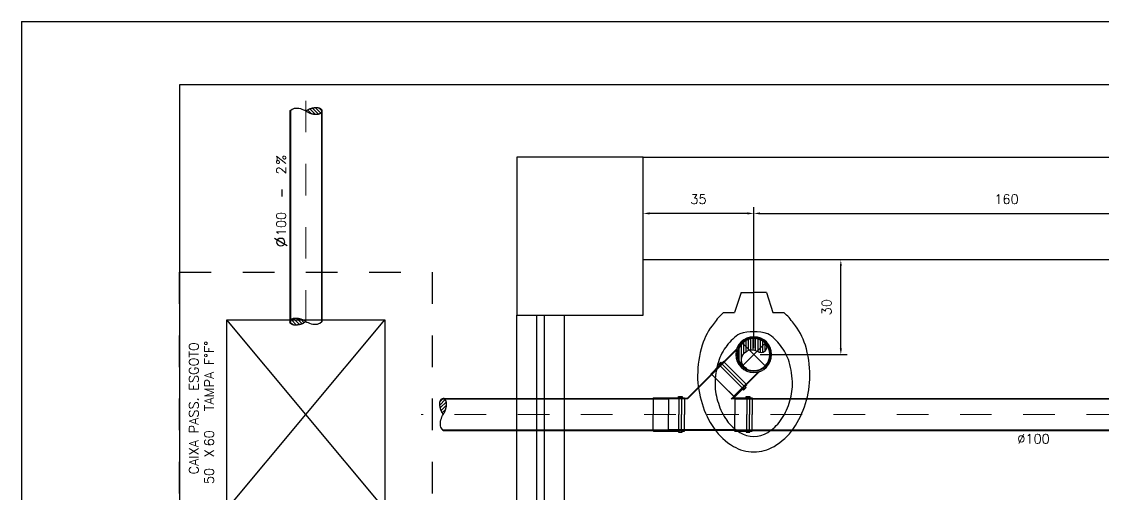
# Model space of a CAD drawing. Header units: millimetres. Extents: x -2485 to 3289, y -257 to 1952.
# Drawn here: x 35.532 to 38.957, y 40.249 to 41.746 of the extents above; entities that cross this region are included whole.
import ezdxf
from ezdxf.enums import TextEntityAlignment as Align

# ---------------------------------------------------------------- set-up
doc = ezdxf.new("R2010")
doc.units = ezdxf.units.MM
doc.header["$LTSCALE"] = 0.3
for name, pattern in [('CONTINUO', [0]), ('DASHDOT2', [0.5, 0.25, -0.125, 0, -0.125]), ('HID', [0.37, 0.07, -0.1, 0.03, -0.1, 0.07]), ('T-5CM', [0.1, 0.05, -0.05])]:
    doc.linetypes.add(name, pattern=pattern)
for name, color, linetype in [('CAIXAS', 3, 'Continuous'), ('IMPLANTAÇÃO ESGOTO', 2, 'Continuous'), ('PAREDE', 7, 'CONTINUO'), ('PILAR', 2, 'Continuous'), ('SAN', 11, 'Continuous'), ('TEX', 11, 'Continuous'), ('TEXTO', 3, 'Continuous'), ('TUB', 1, 'Continuous')]:
    doc.layers.add(name, color=color, linetype=linetype)
doc.layers.add('PROJETO ESGOTO', color=1, linetype='HID', lineweight=15)
doc.styles.add('ROMANS', font='romans.shx', dxfattribs={"height": 0.03})
doc.dimstyles.new('20', dxfattribs={"dimtxt": 0.03, "dimasz": 0.02, "dimexe": 0.02, "dimexo": 0.02, "dimgap": 0.03, "dimtad": 1, "dimdec": 3, "dimlfac": 100, "dimdsep": 46, "dimtxsty": 'ROMANS', "dimcen": 0.02, "dimclrd": 11, "dimclre": 11, "dimclrt": 3, "dimadec": 0, "dimazin": 0, "dimtfac": 3.333333, "dimtdec": 3, "dimtix": 1, "dimtmove": 2, "dimatfit": 3, "dimfxl": 0, "dimtolj": 1, "dimarcsym": 0})

# ---------------------------------------------------------------- blocks, each defined once
blk = doc.blocks.new('vs')
at = {"layer": 'SAN'}
for p, q in [((0.1669, 0.0608), (0.1669, 0.0956)), ((0.1033, 0.04), (0.1669, 0.0608)), ((0.1033, 0.04), (0.1033, 0)), ((0.1033, -0.04), (0.1033, 0)), ((0.1033, -0.04), (0.1669, -0.0608)), ((0.1669, -0.0956), (0.1669, -0.0608))]:
    blk.add_line(p, q, dxfattribs=at)
for centre, radius, start, end in [((0.3668, -0.1583), 0.336, 90.0033, 106.7766), ((0.3667, -0.102), 0.2798, 71.601, 89.9864), ((0.3376, -0.0421), 0.2164, 108.2402, 129.1699), ((0.3805, -0.0938), 0.2678, 55.0356, 73.8462), ((0.3142, -0.0363), 0.1977, 124.9644, 138.1402), ((0.3733, -0.0455), 0.1653, 107.7554, 128.0493), ((0.3947, -0.1284), 0.2508, 90, 106.6532), ((0.3946, -0.0506), 0.173, 69.9171, 89.9758), ((0.401, -0.0653), 0.185, 54.1651, 73.3468), ((0.4207, -0.0363), 0.1977, 30.64, 55.0356), ((0.3508, -0.0253), 0.1357, 125.8349, 149.1749), ((0.4299, -0.0253), 0.1357, 30.8251, 54.1651), ((0.3797, 0), 0.152, 163.0933, 196.9067), ((0.4772, 0), 0.0821, 327.4372, 32.5628), ((0.482, 0), 0.1264, 0, 30.64), ((0.482, 0), 0.1264, 329.36, 0), ((0.3508, 0.0253), 0.1357, 210.8251, 234.1651), ((0.4299, 0.0253), 0.1357, 305.8349, 329.1749), ((0.4207, 0.0363), 0.1977, 304.9644, 329.36), ((0.3142, 0.0363), 0.1977, 221.8598, 235.0356), ((0.3733, 0.0455), 0.1653, 231.9507, 252.2446), ((0.401, 0.0653), 0.185, 286.6532, 305.8349), ((0.3376, 0.0421), 0.2164, 230.8301, 251.7598), ((0.3947, 0.1284), 0.2508, 253.3468, 270), ((0.3946, 0.0506), 0.173, 270.0242, 290.0829), ((0.3805, 0.0938), 0.2678, 286.1538, 304.9644), ((0.3668, 0.1583), 0.336, 253.2234, 269.9967), ((0.3667, 0.102), 0.2798, 270.0136, 288.399)]:
    blk.add_arc(centre, radius, start, end, dxfattribs=at)
blk = doc.blocks.new('*D112')
at = {"layer": 'TEXTO', "color": 11, "lineweight": -2}
for p, q in [((38.1255, 40.7117), (38.1255, 40.9717)), ((37.8698, 40.6917), (38.1455, 40.6917))]:
    blk.add_line(p, q, dxfattribs=at)
at = {"layer": 'TEXTO', "color": 11}
for points in [[(38.1222, 40.9717), (38.1288, 40.9717), (38.1255, 40.9917)], [(38.1222, 40.7117), (38.1288, 40.7117), (38.1255, 40.6917)]]:
    blk.add_solid(points, dxfattribs=at)
at = {"layer": 'TEXTO', "color": 3, "insert": (38.0805, 40.8417), "char_height": 0.03, "attachment_point": 5, "rotation": 90, "style": 'ROMANS'}
blk.add_mtext('\\A1;30', dxfattribs=at)
blk = doc.blocks.new('*D113')
at = {"layer": 'TEXTO', "color": 11, "lineweight": -2}
for p, q in [((37.4998, 41.0117), (37.4998, 41.1587)), ((37.8298, 41.1387), (37.5198, 41.1387)), ((37.8498, 40.7117), (37.8498, 41.1587))]:
    blk.add_line(p, q, dxfattribs=at)
at = {"layer": 'TEXTO', "color": 11}
for points in [[(37.5198, 41.142), (37.5198, 41.1353), (37.4998, 41.1387)], [(37.8298, 41.142), (37.8298, 41.1353), (37.8498, 41.1387)]]:
    blk.add_solid(points, dxfattribs=at)
at = {"layer": 'TEXTO', "color": 3, "insert": (37.6748, 41.1837), "char_height": 0.03, "attachment_point": 5, "style": 'ROMANS'}
blk.add_mtext('\\A1;35', dxfattribs=at)
blk = doc.blocks.new('*D106')
at = {"layer": 'TEXTO', "color": 11, "lineweight": -2}
for p, q in [((37.8698, 41.1387), (39.4298, 41.1387)), ((39.4498, 40.7117), (39.4498, 41.1587))]:
    blk.add_line(p, q, dxfattribs=at)
at = {"layer": 'TEXTO', "color": 11}
for points in [[(37.8698, 41.142), (37.8698, 41.1353), (37.8498, 41.1387)], [(39.4298, 41.142), (39.4298, 41.1353), (39.4498, 41.1387)]]:
    blk.add_solid(points, dxfattribs=at)
at = {"layer": 'TEXTO', "color": 3, "insert": (38.6498, 41.1837), "char_height": 0.03, "attachment_point": 5, "style": 'ROMANS'}
blk.add_mtext('\\A1;160', dxfattribs=at)
blk = doc.blocks.new('100')
at = {"layer": 'TEX', "color": 9, "style": 'ROMANS'}
blk.add_text('%%c100', height=0.03, dxfattribs=at).set_placement((0, 0))
blk = doc.blocks.new('JS100D')
at = {"layer": 'TUB', "color": 3}
for p, q in [((-0.08, 0.049), (-0.0779, 0.0508)), ((0.13, 0.0508), (0.13, 0)), ((0.1676, 0.0508), (0.1676, 0)), ((0.1756, 0.0508), (0.1756, 0)), ((0.185, 0.0526), (0.185, 0)), ((0.13, -0.0508), (0.13, 0)), ((0.1676, -0.0508), (0.1676, 0)), ((0.1756, -0.0508), (0.1756, 0)), ((0.185, -0.0526), (0.185, 0)), ((-0.08, -0.049), (-0.0779, -0.0508)), ((0.1278, -0.056), (0.0919, -0.0919)), ((0.056, -0.1278), (0.0919, -0.0919)), ((0.1544, -0.0826), (0.1185, -0.1185)), ((0.1601, -0.0882), (0.1242, -0.1242)), ((0.168, -0.0936), (0.1308, -0.1308)), ((0.0826, -0.1544), (0.1185, -0.1185)), ((0.0882, -0.1601), (0.1242, -0.1242)), ((0.0936, -0.168), (0.1308, -0.1308))]:
    blk.add_line(p, q, dxfattribs=at)
at = {"layer": 'TUB', "color": 4}
for p, q in [((0, 0.049), (-0.08, 0.049)), ((0, 0.0508), (-0.0779, 0.0508)), ((0.1275, 0.0508), (0, 0.0508)), ((0.1282, 0.049), (0, 0.049)), ((0.1275, 0.0508), (0.1293, 0.0526)), ((0.1282, 0.049), (0.13, 0.0508)), ((0.1293, 0.0526), (0.1658, 0.0526)), ((0.13, 0.0508), (0.1676, 0.0508)), ((0.1658, 0.0566), (0.1774, 0.0566)), ((0.1658, 0.0526), (0.1658, 0.0566)), ((0.1676, 0.0508), (0.1676, 0.0548)), ((0.1676, 0.0548), (0.1756, 0.0548)), ((0.1756, 0.0548), (0.1756, 0.0508)), ((0.1756, 0.0508), (0.185, 0.0508)), ((0.1774, 0.0566), (0.1774, 0.0526)), ((0.1774, 0.0526), (0.185, 0.0526)), ((-0.0203, -0.049), (-0.08, -0.049)), ((-0.021, -0.0508), (-0.0779, -0.0508)), ((-0.021, -0.0508), (0.0542, -0.126)), ((-0.0203, -0.049), (0.056, -0.1253)), ((0.1183, -0.049), (0.1253, -0.056)), ((0.1282, -0.049), (0.1183, -0.049)), ((0.1226, -0.0508), (0.126, -0.0542)), ((0.1275, -0.0508), (0.1226, -0.0508)), ((0.1253, -0.056), (0.1278, -0.056)), ((0.126, -0.0542), (0.1286, -0.0542)), ((0.1275, -0.0508), (0.1293, -0.0526)), ((0.1278, -0.056), (0.1544, -0.0826)), ((0.1282, -0.049), (0.13, -0.0508)), ((0.1286, -0.0542), (0.1544, -0.08)), ((0.1293, -0.0526), (0.1658, -0.0526)), ((0.13, -0.0508), (0.1676, -0.0508)), ((0.1658, -0.0526), (0.1658, -0.0566)), ((0.1658, -0.0566), (0.1774, -0.0566)), ((0.1676, -0.0508), (0.1676, -0.0548)), ((0.1676, -0.0548), (0.1756, -0.0548)), ((0.1756, -0.0548), (0.1756, -0.0508)), ((0.1756, -0.0508), (0.185, -0.0508)), ((0.1774, -0.0566), (0.1774, -0.0526)), ((0.1774, -0.0526), (0.185, -0.0526)), ((0.1544, -0.08), (0.1573, -0.0772)), ((0.1544, -0.0826), (0.1573, -0.0798)), ((0.1573, -0.0772), (0.1655, -0.0854)), ((0.1573, -0.0798), (0.1629, -0.0854)), ((0.1629, -0.0854), (0.1601, -0.0882)), ((0.1601, -0.0882), (0.1667, -0.0949)), ((0.1655, -0.0854), (0.1626, -0.0882)), ((0.1626, -0.0882), (0.168, -0.0936)), ((0.0542, -0.126), (0.0542, -0.1286)), ((0.0542, -0.1286), (0.08, -0.1544)), ((0.056, -0.1253), (0.056, -0.1278)), ((0.056, -0.1278), (0.0826, -0.1544)), ((0.08, -0.1544), (0.0772, -0.1573)), ((0.0772, -0.1573), (0.0854, -0.1655)), ((0.0826, -0.1544), (0.0798, -0.1573)), ((0.0798, -0.1573), (0.0854, -0.1629)), ((0.0854, -0.1629), (0.0882, -0.1601)), ((0.0854, -0.1655), (0.0882, -0.1626)), ((0.0882, -0.1601), (0.0949, -0.1667)), ((0.0882, -0.1626), (0.0936, -0.168))]:
    blk.add_line(p, q, dxfattribs=at)
at = {"layer": 'TUB', "color": 3, "linetype": 'Continuous'}
for p in [(-0.08, 0.049), (-0.08, -0.049)]:
    blk.add_line(p, (-0.08, 0), dxfattribs=at)
blk = doc.blocks.new('l100')
at = {"layer": 'TUB', "color": 4}
for p, q in [((-0.049, 0.0518), (-0.0475, 0.0526)), ((0, 0.0508), (-0.049, 0.0508)), ((-0.0475, 0.0526), (0.0308, 0.0526)), ((0, 0.0508), (0.0326, 0.0508)), ((0.0308, 0.0566), (0.0424, 0.0566)), ((0.0308, 0.0526), (0.0308, 0.0566)), ((0.0326, 0.0548), (0.0406, 0.0548)), ((0.0326, 0.0508), (0.0326, 0.0548)), ((0.0406, 0.0548), (0.0406, 0.0508)), ((0.0406, 0.0508), (0.05, 0.0508)), ((0.0424, 0.0566), (0.0424, 0.0526)), ((0.0424, 0.0526), (0.05, 0.0526)), ((0, -0.0508), (-0.049, -0.0508)), ((-0.049, -0.0518), (-0.0475, -0.0526)), ((-0.0475, -0.0526), (0.0308, -0.0526)), ((0, -0.0508), (0.0326, -0.0508)), ((0.0308, -0.0526), (0.0308, -0.0566)), ((0.0308, -0.0566), (0.0424, -0.0566)), ((0.0326, -0.0508), (0.0326, -0.0548)), ((0.0326, -0.0548), (0.0406, -0.0548)), ((0.0406, -0.0508), (0.05, -0.0508)), ((0.0406, -0.0548), (0.0406, -0.0508)), ((0.0424, -0.0526), (0.05, -0.0526)), ((0.0424, -0.0566), (0.0424, -0.0526))]:
    blk.add_line(p, q, dxfattribs=at)
at = {"layer": 'TUB', "color": 3}
for p, q in [((-0.049, 0.0518), (-0.049, 0)), ((0, 0.0508), (0, 0)), ((0.0326, 0.0508), (0.0326, 0)), ((0.0406, 0.0508), (0.0406, 0)), ((0.05, 0.0526), (0.05, 0)), ((-0.049, -0.0518), (-0.049, 0)), ((0, -0.0508), (0, 0)), ((0.0326, -0.0508), (0.0326, 0)), ((0.0406, -0.0508), (0.0406, 0)), ((0.05, -0.0526), (0.05, 0))]:
    blk.add_line(p, q, dxfattribs=at)
blk = doc.blocks.new('c90c100t')
at = {"layer": 'TUB', "color": 7}
for p, q in [((-0.0097, 0.0118), (-0.0349, 0.0369)), ((-0.0045, 0.0172), (-0.029, 0.0417)), ((0.0019, 0.0214), (-0.0223, 0.0456)), ((0.0098, 0.0241), (-0.0147, 0.0486)), ((0.0199, 0.0246), (-0.006, 0.0504)), ((0.0506, 0.0045), (0.0045, 0.0506)), ((0.0474, 0.0183), (0.0183, 0.0474)), ((-0.0247, -0.0156), (-0.0499, 0.0095)), ((-0.019, -0.0108), (-0.0476, 0.0178)), ((-0.0157, -0.0035), (-0.0442, 0.025)), ((-0.0136, 0.0051), (-0.0399, 0.0314)), ((-0.0332, -0.0177), (-0.0508, -0.0002))]:
    blk.add_line(p, q, dxfattribs=at)
at = {"layer": 'TUB', "color": 1, "linetype": 'Continuous'}
for p, q in [((0, 0.0566), (0, -0.0566)), ((-0.0566, 0), (0.0566, 0))]:
    blk.add_line(p, q, dxfattribs=at)
at = {"layer": 'TUB', "color": 4}
for p, q in [((0.025, 0.0508), (0.1332, 0.0508)), ((0.0283, 0.049), (0.138, 0.049)), ((0.025, -0.0508), (0.1332, -0.0508)), ((0.0283, -0.049), (0.138, -0.049))]:
    blk.add_line(p, q, dxfattribs=at)
at = {"layer": 'TUB', "color": 3}
for p, q in [((0.138, 0.0497), (0.1332, 0.0508)), ((0.138, 0.0497), (0.138, 0.049)), ((0.138, -0.0497), (0.1332, -0.0508)), ((0.138, -0.0497), (0.138, -0.049))]:
    blk.add_line(p, q, dxfattribs=at)
at = {"layer": 'TUB', "color": 3, "linetype": 'Continuous'}
for p in [(0.138, 0.049), (0.138, -0.049)]:
    blk.add_line(p, (0.138, 0), dxfattribs=at)
at = {"layer": 'TUB', "color": 4}
for radius in [0.0566, 0.0526, 0.0508]:
    blk.add_circle((0, 0), radius, dxfattribs=at)
for centre, radius, start, end in [((-0.0331, 0), 0.0177, 180, 0), ((0.0164, -0.008), 0.0327, 344.7642, 165.8659)]:
    blk.add_arc(centre, radius, start, end, dxfattribs=at)
blk = doc.blocks.new('b100')
at = {"layer": 'TUB', "color": 7}
for p, q in [((-0.0104, -0.0292), (0.0066, -0.0121)), ((-0.0101, -0.0394), (0.0091, -0.0203)), ((-0.0081, -0.0163), (0.0031, -0.0051)), ((-0.0068, -0.0468), (0.0105, -0.0295)), ((-0.0002, -0.0508), (0.0097, -0.0409))]:
    blk.add_line(p, q, dxfattribs=at)
for points in [[(0, 0.0508), (0.0052, 0.0436), (0.007, 0.04), (0.0082, 0.0359), (0.0089, 0.0306), (0.0088, 0.0264), (0.0082, 0.0221), (0.0073, 0.0174), (0.0058, 0.0129), (0.0039, 0.0078), (0.0019, 0.0034), (0, 0)], [(0, 0), (-0.0016, -0.0026), (-0.0029, -0.0047), (-0.0039, -0.0065), (-0.0047, -0.008), (-0.0054, -0.0092), (-0.0058, -0.0102), (-0.0062, -0.0111), (-0.0065, -0.0118), (-0.0068, -0.0126), (-0.0071, -0.0132), (-0.0073, -0.0139), (-0.0075, -0.0145), (-0.0077, -0.0151), (-0.0079, -0.0157), (-0.0081, -0.0162), (-0.0083, -0.0168), (-0.0084, -0.0173), (-0.0085, -0.0179), (-0.0087, -0.0184), (-0.0088, -0.0189), (-0.0089, -0.0195), (-0.009, -0.02), (-0.0092, -0.0206), (-0.0093, -0.0212), (-0.0094, -0.0218), (-0.0095, -0.0224), (-0.0097, -0.023), (-0.0098, -0.0237), (-0.0099, -0.0243), (-0.01, -0.025), (-0.0101, -0.0257), (-0.0102, -0.0264), (-0.0103, -0.0271), (-0.0103, -0.0278), (-0.0104, -0.0286), (-0.0105, -0.0293), (-0.0105, -0.03), (-0.0105, -0.0308), (-0.0106, -0.0315), (-0.0106, -0.0322), (-0.0106, -0.0329), (-0.0106, -0.0335), (-0.0106, -0.0342), (-0.0106, -0.0348), (-0.0105, -0.0354), (-0.0105, -0.036), (-0.0105, -0.0366), (-0.0104, -0.0372), (-0.0104, -0.0377), (-0.0103, -0.0383), (-0.0102, -0.0388), (-0.0101, -0.0393), (-0.01, -0.0398), (-0.0099, -0.0403), (-0.0097, -0.0408), (-0.0095, -0.0413), (-0.0094, -0.0418), (-0.0092, -0.0424), (-0.0089, -0.0429), (-0.0087, -0.0433), (-0.0085, -0.0438), (-0.0082, -0.0443), (-0.008, -0.0447), (-0.0078, -0.0452), (-0.0075, -0.0456), (-0.0073, -0.046), (-0.0071, -0.0463), (-0.0068, -0.0467), (-0.0066, -0.047), (-0.0064, -0.0473), (-0.0062, -0.0476), (-0.006, -0.0478), (-0.0058, -0.0481), (-0.0056, -0.0483), (-0.0053, -0.0485), (-0.0051, -0.0487), (-0.0049, -0.0489), (-0.0046, -0.049), (-0.0044, -0.0492), (-0.0041, -0.0494), (-0.0038, -0.0495), (-0.0035, -0.0497), (-0.0031, -0.0499), (-0.0027, -0.05), (-0.0022, -0.0502), (-0.0016, -0.0504), (-0.0008, -0.0506), (0, -0.0508)], [(0, 0), (0.0016, -0.0026), (0.0029, -0.0047), (0.0039, -0.0065), (0.0047, -0.008), (0.0054, -0.0092), (0.0058, -0.0102), (0.0062, -0.0111), (0.0065, -0.0118), (0.0068, -0.0126), (0.0071, -0.0132), (0.0073, -0.0139), (0.0075, -0.0145), (0.0077, -0.0151), (0.0079, -0.0157), (0.0081, -0.0162), (0.0083, -0.0168), (0.0084, -0.0173), (0.0085, -0.0179), (0.0087, -0.0184), (0.0088, -0.0189), (0.0089, -0.0195), (0.009, -0.02), (0.0092, -0.0206), (0.0093, -0.0212), (0.0094, -0.0218), (0.0095, -0.0224), (0.0097, -0.023), (0.0098, -0.0237), (0.0099, -0.0243), (0.01, -0.025), (0.0101, -0.0257), (0.0102, -0.0264), (0.0103, -0.0271), (0.0103, -0.0278), (0.0104, -0.0286), (0.0105, -0.0293), (0.0105, -0.03), (0.0105, -0.0308), (0.0106, -0.0315), (0.0106, -0.0322), (0.0106, -0.0329), (0.0106, -0.0335), (0.0106, -0.0342), (0.0106, -0.0348), (0.0105, -0.0354), (0.0105, -0.036), (0.0105, -0.0366), (0.0104, -0.0372), (0.0104, -0.0377), (0.0103, -0.0383), (0.0102, -0.0388), (0.0101, -0.0393), (0.01, -0.0398), (0.0099, -0.0403), (0.0097, -0.0408), (0.0095, -0.0413), (0.0094, -0.0418), (0.0092, -0.0424), (0.0089, -0.0429), (0.0087, -0.0433), (0.0085, -0.0438), (0.0082, -0.0443), (0.008, -0.0447), (0.0078, -0.0452), (0.0075, -0.0456), (0.0073, -0.046), (0.0071, -0.0463), (0.0068, -0.0467), (0.0066, -0.047), (0.0064, -0.0473), (0.0062, -0.0476), (0.006, -0.0478), (0.0058, -0.0481), (0.0056, -0.0483), (0.0053, -0.0485), (0.0051, -0.0487), (0.0049, -0.0489), (0.0046, -0.049), (0.0044, -0.0492), (0.0041, -0.0494), (0.0038, -0.0495), (0.0035, -0.0497), (0.0031, -0.0499), (0.0027, -0.05), (0.0022, -0.0502), (0.0016, -0.0504), (0.0008, -0.0506), (0, -0.0508)]]:
    blk.add_lwpolyline(points, dxfattribs=at)
blk = doc.blocks.new('ce50x60')
at = {"layer": 'CAIXAS', "linetype": 'T-5CM'}
for p, q in [((0, 0.8), (0.9, 0.8)), ((0, 0), (0, 0.8)), ((0.9, 0.8), (0.9, 0)), ((0.9, 0), (0, 0))]:
    blk.add_line(p, q, dxfattribs=at)
at = {"layer": 'CAIXAS', "color": 9, "linetype": 'Continuous'}
for p, q in [((0.15, 0.15), (0.15, 0.65)), ((0.15, 0.65), (0.75, 0.65)), ((0.75, 0.65), (0.75, 0.15)), ((0.75, 0.15), (0.15, 0.15))]:
    blk.add_line(p, q, dxfattribs=at)
at = {"layer": 'CAIXAS'}
for p, q in [((0.75, 0.65), (0.15, 0.15)), ((0.75, 0.15), (0.15, 0.65))]:
    blk.add_line(p, q, dxfattribs=at)
blk = doc.blocks.new('DD')
at = {"layer": 'TEX', "color": 9}
blk.add_line((0.1881, 0.0234), (0.2108, 0.0234), dxfattribs=at)
at = {"layer": 'TEX', "color": 9, "style": 'ROMANS'}
for s, height, p in [('%%c', 0.04, (0.0265, 0.0079)), ('%', 0.03, (0.2889, 0.0116))]:
    blk.add_text(s, height=height, dxfattribs=at).set_placement(p)
blk.add_attdef('N', (0.0624, 0.0116), '', height=0.03, dxfattribs=at)
blk.add_attdef('INCL', text='', height=0.03, dxfattribs=at).set_placement((0.2837, 0.0116), align=Align.RIGHT)
blk = doc.blocks.new('CE')
at = {"layer": 'TEX', "color": 9, "linetype": 'DASHDOT2', "style": 'ROMANS'}
for s, p in [('CAIXA PASS. ESGOTO', (0.2465, 0.0088)), ('TAMPA F%%DF%%D', (0.3488, -0.0398))]:
    blk.add_text(s, height=0.03, dxfattribs=at).set_placement(p, align=Align.CENTER)
at = {"layer": 'TEX', "color": 9, "style": 'ROMANS'}
blk.add_text('X', height=0.03, dxfattribs=at).set_placement((0.1036, -0.0398), align=Align.CENTER)
for tag, p in [('LARG', (0.0063, -0.0398)), ('COMP', (0.1257, -0.0398))]:
    blk.add_attdef(tag, p, '', height=0.03, dxfattribs=at)

msp = doc.modelspace()

# ---------------------------------------------------------------- linework, layer by layer
at = {"color": 4, "linetype": 'Continuous'}
for q in [(52.152076, 41.746047), (35.532076, 30.066047)]:
    msp.add_line((35.532076, 41.746047), q, dxfattribs=at)
at = {"color": 12, "linetype": 'Continuous'}
for p, q in [((51.952076, 41.546047), (36.032076, 41.546047)), ((36.032076, 41.546047), (36.032076, 30.266047))]:
    msp.add_line(p, q, dxfattribs=at)
at = {"layer": 'PAREDE'}
for p, q in [((37.49981, 41.316718), (44.02481, 41.316718)), ((42.67481, 40.991718), (37.49981, 40.991718)), ((43.87481, 40.991718), (38.61481, 40.991718)), ((37.09981, 38.021718), (37.09981, 40.816718)), ((37.162346, 40.816718), (37.162346, 38.021718)), ((37.187275, 38.021718), (37.187275, 40.816718)), ((37.24981, 40.816718), (37.24981, 38.021718))]:
    msp.add_line(p, q, dxfattribs=at)
at = {"layer": 'PILAR'}
msp.add_lwpolyline([(37.09981, 40.816718), (37.49981, 40.816718), (37.49981, 41.316718), (37.09981, 41.316718)], close=True, dxfattribs=at)
msp.add_lwpolyline([(37.09981, 40.816718), (37.49981, 40.816718), (37.49981, 41.316718), (37.09981, 41.316718)], close=True, dxfattribs=at)
at = {"layer": 'PROJETO ESGOTO'}
for p, q in [((36.432076, 40.795624), (36.432076, 41.495788)), ((40.002769, 40.502213), (36.797405, 40.502213))]:
    msp.add_line(p, q, dxfattribs=at)
at = {"layer": 'TUB', "color": 4}
for p, q in [((36.381276, 41.46333), (36.381276, 40.795624)), ((36.383076, 41.46333), (36.383076, 40.795624)), ((36.481076, 41.46333), (36.481076, 40.795624)), ((36.482876, 41.46333), (36.482876, 40.795624)), ((36.866615, 40.553013), (37.580306, 40.553013)), ((36.866615, 40.551213), (37.580306, 40.551213)), ((37.790306, 40.553013), (39.180306, 40.553013)), ((37.790306, 40.551213), (39.180306, 40.551213)), ((36.866615, 40.453213), (37.580306, 40.453213)), ((36.866615, 40.451413), (37.580306, 40.451413)), ((37.790306, 40.453213), (39.180306, 40.453213)), ((37.790306, 40.451413), (39.180306, 40.451413))]:
    msp.add_line(p, q, dxfattribs=at)

# ---------------------------------------------------------------- block references
at = {"layer": 'IMPLANTAÇÃO ESGOTO', "rotation": 270}
msp.add_blockref('ce50x60', (36.032076, 40.952213), dxfattribs=at)
at = {"layer": 'PROJETO ESGOTO', "rotation": 90}
for name, p, values in [('DD', (36.380224, 41.004056), {'N': '100', 'INCL': '2'}), ('CE', (36.100887, 40.274999), {'LARG': '50', 'COMP': '60'})]:
    msp.add_blockref(name, p, dxfattribs=at).add_auto_attribs(values)
at = {"layer": 'PROJETO ESGOTO', "linetype": 'CONTINUO', "xscale": -1}
for name, p, rotation in [('c90c100t', (37.84981, 40.691718), 44.99999999998162), ('JS100D', (37.660306, 40.502213), 180), ('l100', (37.580306, 40.502213), 180)]:
    msp.add_blockref(name, p, dxfattribs=dict(at, rotation=rotation))
at = {"layer": 'SAN', "linetype": 'CONTINUO', "rotation": 270}
msp.add_blockref('vs', (37.84981, 40.991718), dxfattribs=at)
at = {"layer": 'TEXTO'}
msp.add_blockref('100', (38.68406, 40.409776), dxfattribs=at)
at = {"layer": 'TUB'}
for p, rotation in [((36.432076, 41.46333), 90), ((36.432076, 40.795624), 270), ((36.866615, 40.502213), 180)]:
    msp.add_blockref('b100', p, dxfattribs=dict(at, rotation=rotation))

# ---------------------------------------------------------------- dimensions: what is measured, and where the dimension line sits
at = {"layer": 'TEXTO'}
for base, p1, p2, picture, middle in [((37.49981, 41.138668), (37.84981, 40.691718), (37.49981, 40.991718), '*D113', (37.67481, 41.183668)), ((39.44981, 41.138668), (37.84981, 41.138668), (39.44981, 40.691718), '*D106', (38.64981, 41.183668))]:
    dim = msp.add_linear_dim(base=base, p1=p1, p2=p2, dimstyle='20', dxfattribs=at)
    dim.commit()
    dim.dimension.update_dxf_attribs({"geometry": picture, "text_midpoint": middle})
dim = msp.add_linear_dim(base=(38.12551, 40.991718), p1=(37.84981, 40.691718), p2=(38.12551, 40.991718), angle=90, dimstyle='20', dxfattribs=at)
dim.commit()
dim.dimension.update_dxf_attribs({"geometry": '*D112', "text_midpoint": (38.08051, 40.841718)})

doc.saveas('drawing.dxf')
